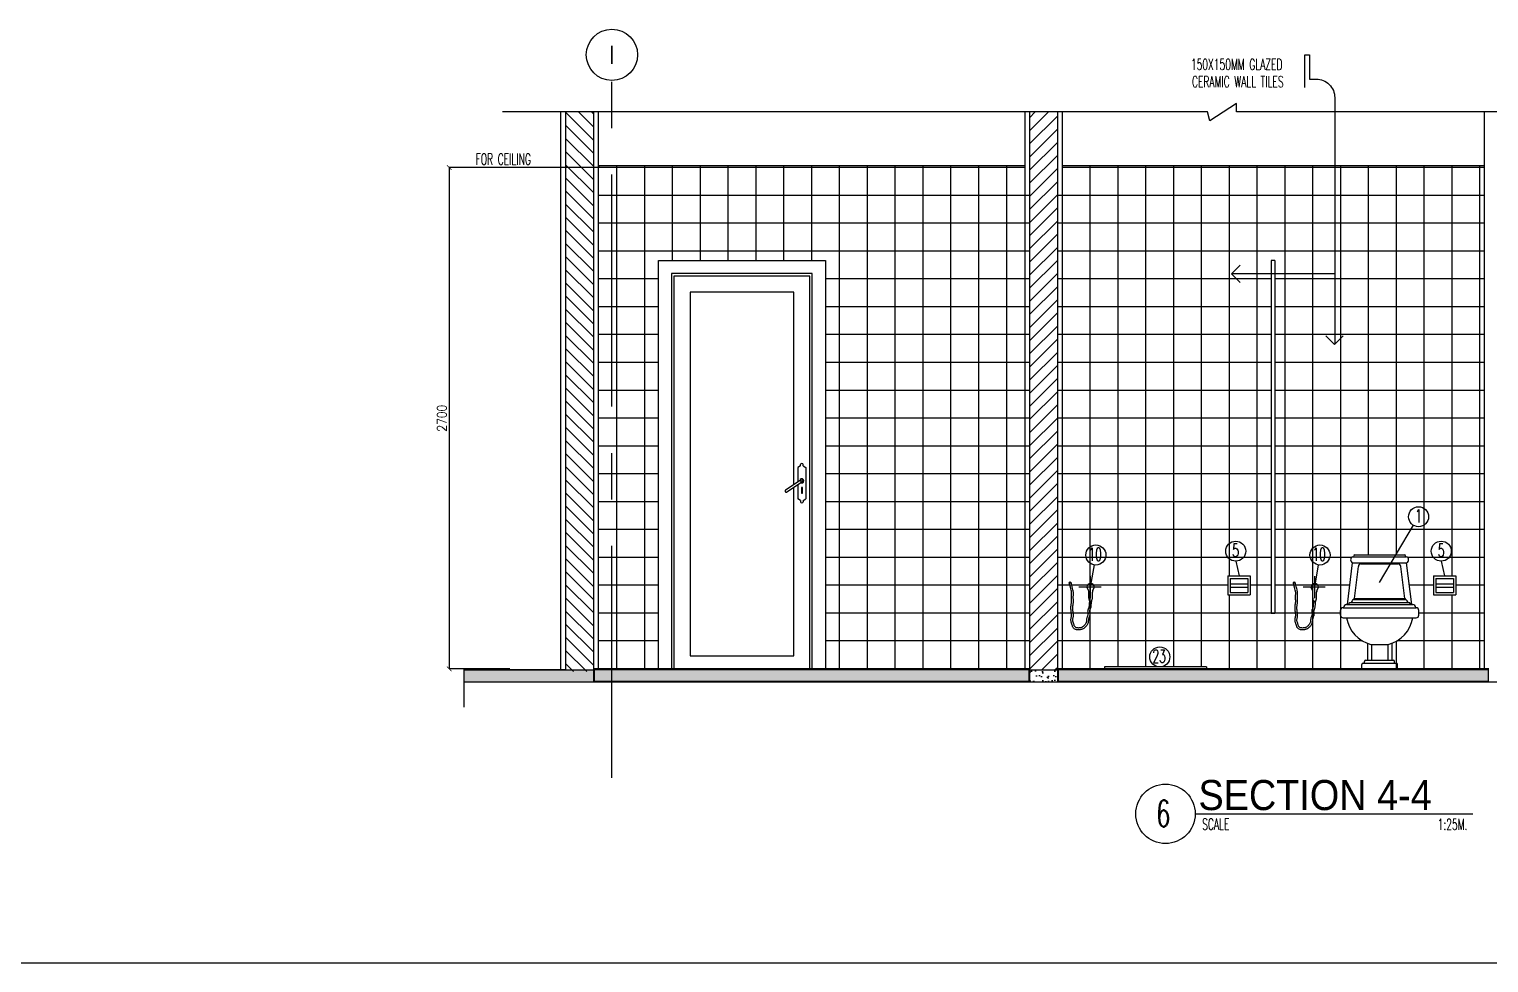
# Model space of a CAD drawing. Extents: x -139655 to -110778, y 166361 to 186286.
# Drawn here: x -127663 to -119799, y 166361 to 171390 of the extents above; entities that cross this region are included whole.
import ezdxf
from ezdxf.enums import TextEntityAlignment as Align

# ---------------------------------------------------------------- set-up
doc = ezdxf.new("R2010")
doc.units = 0
doc.header["$LTSCALE"] = 500
doc.header["$MEASUREMENT"] = 0
for name, pattern in [('CENTER2', [1.125, 0.75, -0.125, 0.125, -0.125]), ('CENTERX2', [4, 2.5, -0.5, 0.5, -0.5]), ('HIDDEN', [0.375, 0.25, -0.125]), ('HIDDEN2', [0.1875, 0.125, -0.0625])]:
    doc.linetypes.add(name, pattern=pattern)
doc.layers.get('0').update_dxf_attribs({"linetype": 'CONTINUOUS'})
doc.layers.get('DEFPOINTS').update_dxf_attribs({"linetype": 'CONTINUOUS'})
for name, color, linetype in [('A-SFIX', 2, 'CONTINUOUS'), ('AX-CR', 2, 'CONTINUOUS'), ('AX-TXT', 2, 'CONTINUOUS'), ('AXES', 11, 'CENTERX2'), ('AXIS', 11, 'CENTER2'), ('DIM1', 2, 'CONTINUOUS'), ('Dimout', 4, 'CONTINUOUS'), ('DW', 7, 'CONTINUOUS'), ('ELE', 3, 'CONTINUOUS'), ('ELV', 7, 'CONTINUOUS'), ('FIX', 2, 'CONTINUOUS'), ('HatchA', 11, 'CONTINUOUS'), ('PART', 9, 'CONTINUOUS'), ('Plaster', 7, 'CONTINUOUS'), ('SANI', 2, 'CONTINUOUS'), ('SETTING', 3, 'CONTINUOUS'), ('Tile', 5, 'CONTINUOUS'), ('TITLE', 1, 'CONTINUOUS'), ('TXT', 2, 'CONTINUOUS'), ('TXT1', 2, 'CONTINUOUS'), ('WALL', 6, 'CONTINUOUS'), ('WallPartition', 2, 'CONTINUOUS'), ('Windows', 9, 'CONTINUOUS')]:
    doc.layers.add(name, color=color, linetype=linetype)
doc.styles.add('DIM', font='simplex.shx', dxfattribs={"width": 0.85})
doc.styles.add('ROMANS', font='romans.shx', dxfattribs={"width": 0.6})
doc.styles.add('TTXT', font='swisse.ttf', dxfattribs={"width": 0.9})
doc.dimstyles.new('DIM1-25', dxfattribs={"dimscale": 25, "dimtxt": 2, "dimasz": 1, "dimexe": 0.03, "dimexo": 0.03, "dimgap": 0.6, "dimtad": 1, "dimdec": 0, "dimdsep": 46, "dimtxsty": 'DIM', "dimblk1": 'ARCHTICK', "dimblk2": 'ARCHTICK', "dimsah": 1, "dimcen": 0.09, "dimdle": 0.03, "dimclrd": 256, "dimclrt": 2, "dimadec": 0, "dimazin": 0, "dimtfac": 1, "dimtdec": 0, "dimtix": 1, "dimtmove": 1, "dimatfit": 3, "dimldrblk": 'ARCHTICK', "dimfxl": 0, "dimtvp": 2, "dimtolj": 1, "dimtzin": 0, "dimarcsym": 0})
pattern_1 = [(37.5, (33211.824, -30124.08), (-1.574834, 48.170594), [0, -38, 0, -42.5, 0, -40.625]), (7.5, (33211.824, -30124.08), (44.244418, 70.553652), [0, -20.5, 0, -34.25, 0, -13.125]), (327.5, (33181.074, -30124.08), (77.8535465, 0.141476), [0, -12.5, 0, -45, 0, -58.75]), (317.5, (33181.074, -30124.08), (75.153165, 21.94189), [0, -6.25, 0, -29.5, 0, -33.75])]

# ---------------------------------------------------------------- blocks, each defined once
blk = doc.blocks.new('A$C69CD438C')
at = {"layer": 'A-SFIX'}
for p, q in [((38.4, 345.8, 658.7), (65.9, 570.8, 658.7)), ((65.9, 603.8, 658.7), (356.8, 603.8, 658.7)), ((65.9, 570.8, 658.7), (356.8, 570.8, 658.7)), ((75.6, 378.7, 658.7), (96.7, 551.5, 658.7)), ((76.8, 614.7, 658.7), (345.8, 614.7, 658.7)), ((111.9, 565, 658.7), (310.7, 565, 658.7)), ((347, 378.7, 658.7), (326, 551.5, 658.7)), ((384.2, 345.8, 658.7), (356.8, 570.8, 658.7)), ((15.4, 329.3, 658.7), (407.3, 329.3, 658.7)), ((32.9, 345.8, 658.7), (389.7, 345.8, 658.7)), ((51.2, 356.8, 658.7), (371.4, 356.8, 658.7)), ((70, 373.2, 658.7), (352.6, 373.2, 658.7)), ((75.6, 378.7, 658.7), (347, 378.7, 658.7)), ((0, 289.8, 658.7), (0, 314, 658.7)), ((15.4, 274.4, 658.7), (407.3, 274.4, 658.7)), ((422.6, 289.8, 658.7), (422.6, 314, 658.7)), ((145.5, 137.8, 658.7), (145.5, 46.1, 658.7)), ((164.7, 131.7, 658.7), (258, 131.7, 658.7)), ((167.4, 131.7, 658.7), (167.4, 46.1, 658.7)), ((255.2, 131.7, 658.7), (255.2, 46.1, 658.7)), ((277.2, 137.8, 658.7), (277.2, 46.1, 658.7)), ((115.6, 0, 658.7), (115.6, 23.1, 658.7)), ((307.1, 0), (115.6, 0)), ((122.2, 29.6, 658.7), (300.5, 29.6, 658.7)), ((130.5, 29.6, 658.7), (130.5, 39.5, 658.7)), ((137.1, 46.1, 658.7), (285.5, 46.1, 658.7)), ((292.1, 29.6, 658.7), (292.1, 39.5, 658.7)), ((307.1, 0, 658.7), (307.1, 23.1, 658.7))]:
    blk.add_line(p, q, dxfattribs=at)
for centre, radius, start, end in [((72.7, 587.3, 658.7), 17.8, 112.61986, 247.38014), ((79.6, 606.5, 658.7), 8.68, 108.43495, 198.43495), ((111.9, 549.6, 658.7), 15.4, 90, 173.04704), ((310.7, 549.6, 658.7), 15.4, 6.95296, 90), ((343, 606.5, 658.7), 8.68, 341.56505, 71.56505), ((349.9, 587.3, 658.7), 17.8, 292.61986, 67.38014), ((15.4, 314, 658.7), 15.4, 90, 180), ((35.7, 326.6, 658.7), 19.4, 98.1301, 171.8699), ((58.5, 343.3, 658.7), 15.3, 118.30463, 170.72602), ((92.8, 342.2, 658.7), 38.5, 126.28859, 157.78628), ((76.4, 372.4, 658.7), 6.42, 96.98527, 172.09737), ((346.2, 372.4, 658.7), 6.42, 7.90263, 83.01473), ((329.8, 342.2, 658.7), 38.5, 22.21372, 53.71141), ((364.2, 343.3, 658.7), 15.3, 9.27398, 61.69537), ((387, 326.6, 658.7), 19.4, 8.1301, 81.8699), ((407.3, 314, 658.7), 15.4, 0, 90), ((15.4, 289.8, 658.7), 15.4, 180, 270), ((208.2, 304.1, 658.7), 177.8, 189.59805, 255.82073), ((214.4, 304.1, 658.7), 177.8, 284.17927, 350.40195), ((407.3, 289.8, 658.7), 15.4, 270, 0), ((122.2, 23.1, 658.7), 6.59, 90, 180), ((137.1, 39.5, 658.7), 6.59, 90, 180), ((285.5, 39.5, 658.7), 6.59, 0, 90), ((300.5, 23.1, 658.7), 6.59, 0, 90)]:
    blk.add_arc(centre, radius, start, end, dxfattribs=at)
blk = doc.blocks.new('A0-BOX')
at = {"layer": 'TITLE'}
blk.add_line((0, 0), (113.3, 0), dxfattribs=at)
blk = doc.blocks.new('_ARCHTICK')
at = {"color": 0, "linetype": 'ByBlock', "const_width": 0.15}
blk.add_lwpolyline([(-0.5, -0.5), (0.5, 0.5)], dxfattribs=at)
blk = doc.blocks.new('*D70')
at = {"layer": 'DEFPOINTS', "color": 0}
for p in [(-124348, 170644.9), (-125400.1, 167944.9), (-125073.3, 167944.9)]:
    blk.add_point(p, dxfattribs=at)
at = {"layer": 'Dimout', "color": 0, "lineweight": -2}
for p, q in [((-124348.8, 170644.9), (-125400.8, 170644.9)), ((-125074.1, 167944.9), (-125400.8, 167944.9))]:
    blk.add_line(p, q, dxfattribs=at)
at = {"layer": 'Dimout', "lineweight": -2}
blk.add_line((-125400.1, 170645.7), (-125400.1, 167944.2), dxfattribs=at)
at = {"layer": 'Dimout', "lineweight": -2, "xscale": 25, "yscale": 25, "zscale": 25}
for p, rotation in [((-125400.1, 170644.9), 90), ((-125400.1, 167944.9), 270)]:
    blk.add_blockref('_ARCHTICK', p, dxfattribs=dict(at, rotation=rotation))
at = {"layer": 'Dimout', "color": 2, "insert": (-125440.1, 169294.9), "char_height": 50, "attachment_point": 5, "rotation": 90, "style": 'DIM'}
blk.add_mtext('\\A1;2700', dxfattribs=at)
blk = doc.blocks.new('A$C24F356C9')
at = {"layer": 'SANI'}
for p, q in [((0, 0.1021), (0.12, 0.1021)), ((0, 0.1021), (0, 0)), ((0.0128, 0.0893), (0.1072, 0.0893)), ((0.0128, 0.0893), (0.0128, 0.0128)), ((0.1072, 0.0893), (0.1072, 0.0128)), ((0.12, 0.1021), (0.12, 0)), ((0, 0), (0.12, 0)), ((0.0128, 0.0606), (0.1072, 0.0606)), ((0.0128, 0.0414), (0.1072, 0.0414)), ((0.0128, 0.0128), (0.1072, 0.0128))]:
    blk.add_line(p, q, dxfattribs=at)
blk = doc.blocks.new('CALO')
for p, q in [((-0.0067, -0.0131), (-0.0219, -0.0221)), ((-0.0219, -0.0221), (-0.0219, -0.1012)), ((-0.0067, -0.0131), (-0.0067, -0.0067)), ((0.0067, -0.0131), (0.0067, -0.0067)), ((0.0067, -0.0131), (0.0219, -0.0221)), ((0.0219, -0.0221), (0.0219, -0.1914)), ((-0.0032, -0.089), (-0.0871, -0.1441)), ((0.0036, -0.0994), (-0.0803, -0.1545)), ((-0.0219, -0.1161), (-0.0219, -0.1914)), ((-0.0067, -0.2004), (-0.0219, -0.1914)), ((-0.0067, -0.2004), (-0.0067, -0.2067)), ((0.0067, -0.2004), (0.0219, -0.1914)), ((0.0067, -0.2004), (0.0067, -0.2067))]:
    blk.add_line(p, q)
blk.add_lwpolyline([(0.004, -0.1297), (-0.0009, -0.1297), (-0.0009, -0.1605), (0.004, -0.1605)], close=True)
blk.add_circle((0, -0.0943), 0.00622)
for centre, radius, start, end in [((0, -0.0067), 0.00674, 0, 180), ((-0.0837, -0.1493), 0.00621, 123.29011, 303.29011), ((0, -0.0943), 0.0107, 248.65552, 177.92469), ((0, -0.2067), 0.00674, 180, 0)]:
    blk.add_arc(centre, radius, start, end)
blk = doc.blocks.new('A$C54676CD1')
at = {"layer": 'AXIS', "linetype": 'CENTER2', "ltscale": 10}
for p, q in [((0.1153, 0.1709), (0.1153, 0.29)), ((0.1716, 0.2302), (0.0525, 0.2302))]:
    blk.add_line(p, q, dxfattribs=at)
at = {"layer": 'DIM1', "linetype": 'HIDDEN'}
for points in [[(0.1196, 0.156), (0.1183, 0.1482), (0.1175, 0.142), (0.117, 0.1369), (0.1167, 0.1328), (0.1165, 0.1294), (0.1164, 0.1262), (0.1161, 0.1231), (0.1155, 0.1198), (0.1146, 0.1167), (0.1135, 0.1137), (0.1124, 0.1111), (0.1114, 0.1087), (0.1105, 0.1066), (0.1099, 0.1048), (0.1094, 0.1033), (0.1092, 0.1022), (0.1092, 0.1011), (0.1093, 0.0997), (0.1095, 0.0979), (0.1099, 0.0957), (0.1104, 0.0932), (0.1108, 0.0902), (0.111, 0.0869), (0.1109, 0.0832), (0.1103, 0.0796), (0.1094, 0.0762), (0.1084, 0.0731), (0.1073, 0.0702), (0.1063, 0.0674), (0.1053, 0.0648), (0.1046, 0.0625), (0.104, 0.0602), (0.1036, 0.058), (0.1033, 0.0555), (0.1031, 0.0527), (0.1028, 0.0497), (0.1025, 0.0464), (0.102, 0.0428), (0.1012, 0.039), (0.1, 0.0351), (0.0983, 0.0312), (0.0963, 0.0275), (0.094, 0.0241), (0.0915, 0.0208), (0.0889, 0.0178), (0.0862, 0.0149), (0.0834, 0.0123), (0.0806, 0.01), (0.0778, 0.0079), (0.0749, 0.0061), (0.0719, 0.0045), (0.0689, 0.0032), (0.0658, 0.0022), (0.0627, 0.0014), (0.0595, 0.0008), (0.0563, 0.0004), (0.0529, 0.0001), (0.0494, 0), (0.0458, 0.0001), (0.042, 0.0004), (0.0382, 0.001), (0.0344, 0.0021), (0.0306, 0.0036), (0.0269, 0.0059), (0.0237, 0.0088), (0.0212, 0.012), (0.0194, 0.0153), (0.018, 0.0186), (0.0169, 0.0217), (0.016, 0.0246), (0.0152, 0.0273), (0.0145, 0.0298), (0.0137, 0.0322), (0.0128, 0.0347), (0.0119, 0.0374), (0.011, 0.0402), (0.0102, 0.0433), (0.0095, 0.0465), (0.0091, 0.05), (0.0089, 0.0537), (0.0092, 0.0573), (0.0097, 0.0607), (0.0103, 0.064), (0.011, 0.0671), (0.0116, 0.0702), (0.012, 0.0732), (0.0124, 0.0763), (0.0125, 0.0795), (0.0124, 0.0831), (0.012, 0.087), (0.0115, 0.0913), (0.0109, 0.0959), (0.0102, 0.1007), (0.0096, 0.1057), (0.0092, 0.1108), (0.009, 0.1161), (0.009, 0.1212), (0.0094, 0.1262), (0.0099, 0.1309), (0.0105, 0.1354), (0.0111, 0.1396), (0.0117, 0.1435), (0.0122, 0.1471), (0.0125, 0.1503), (0.0126, 0.1533), (0.0126, 0.1563), (0.0125, 0.1592), (0.0123, 0.1622), (0.012, 0.1652), (0.0118, 0.1684), (0.0116, 0.1717), (0.0115, 0.1752), (0.0116, 0.1787), (0.0118, 0.1822), (0.012, 0.1855), (0.0123, 0.1887), (0.0126, 0.1917), (0.0127, 0.1946), (0.0128, 0.1973), (0.0128, 0.1998), (0.0125, 0.2023), (0.0121, 0.2051), (0.0113, 0.2089), (0.0101, 0.214), (0.0085, 0.2207), (0.0062, 0.2293), (0.0034, 0.2403), (0, 0.254)], [(0.1097, 0.1576), (0.1084, 0.1496), (0.1076, 0.1431), (0.107, 0.1378), (0.1067, 0.1334), (0.1066, 0.1299), (0.1064, 0.127), (0.1062, 0.1244), (0.1057, 0.1221), (0.1051, 0.1197), (0.1042, 0.1174), (0.1032, 0.115), (0.1022, 0.1127), (0.1012, 0.1103), (0.1004, 0.1079), (0.0997, 0.1056), (0.0993, 0.1032), (0.0992, 0.1009), (0.0993, 0.0986), (0.0997, 0.0963), (0.1001, 0.0939), (0.1005, 0.0916), (0.1009, 0.0892), (0.101, 0.0867), (0.1009, 0.0842), (0.1005, 0.0817), (0.0998, 0.0791), (0.099, 0.0764), (0.098, 0.0737), (0.0969, 0.0709), (0.0959, 0.0681), (0.095, 0.0653), (0.0942, 0.0624), (0.0937, 0.0595), (0.0933, 0.0565), (0.0931, 0.0535), (0.0929, 0.0506), (0.0926, 0.0476), (0.0922, 0.0446), (0.0915, 0.0416), (0.0906, 0.0386), (0.0893, 0.0356), (0.0877, 0.0327), (0.0858, 0.0298), (0.0837, 0.0271), (0.0815, 0.0245), (0.0792, 0.0221), (0.0768, 0.0198), (0.0745, 0.0179), (0.0722, 0.0162), (0.0699, 0.0148), (0.0676, 0.0136), (0.0653, 0.0126), (0.063, 0.0118), (0.0605, 0.0112), (0.0579, 0.0107), (0.0552, 0.0103), (0.0523, 0.0101), (0.0493, 0.01), (0.0463, 0.0101), (0.0433, 0.0103), (0.0404, 0.0108), (0.0376, 0.0116), (0.0351, 0.0126), (0.0329, 0.0139), (0.0311, 0.0156), (0.0296, 0.0176), (0.0283, 0.0198), (0.0273, 0.0222), (0.0264, 0.0248), (0.0256, 0.0274), (0.0248, 0.0301), (0.024, 0.0328), (0.0232, 0.0354), (0.0223, 0.038), (0.0214, 0.0405), (0.0206, 0.043), (0.0199, 0.0456), (0.0194, 0.0482), (0.019, 0.0508), (0.019, 0.0535), (0.0192, 0.0562), (0.0196, 0.0591), (0.0201, 0.062), (0.0208, 0.0652), (0.0214, 0.0685), (0.022, 0.0719), (0.0223, 0.0756), (0.0225, 0.0795), (0.0223, 0.0837), (0.022, 0.088), (0.0214, 0.0926), (0.0208, 0.0972), (0.0201, 0.102), (0.0196, 0.1067), (0.0192, 0.1115), (0.019, 0.1162), (0.019, 0.1208), (0.0193, 0.1253), (0.0198, 0.1297), (0.0204, 0.134), (0.021, 0.1381), (0.0216, 0.1421), (0.0221, 0.146), (0.0225, 0.1497), (0.0226, 0.1532), (0.0226, 0.1565), (0.0225, 0.1598), (0.0222, 0.1629), (0.022, 0.166), (0.0217, 0.1691), (0.0216, 0.1721), (0.0215, 0.1752), (0.0216, 0.1783), (0.0217, 0.1815), (0.022, 0.1846), (0.0223, 0.1878), (0.0225, 0.191), (0.0227, 0.1942), (0.0228, 0.1973), (0.0227, 0.2004), (0.0225, 0.2035), (0.0219, 0.2069), (0.0211, 0.2111), (0.0199, 0.2163), (0.0182, 0.2231), (0.0159, 0.2318), (0.0131, 0.2428), (0.0097, 0.2564)]]:
    blk.add_lwpolyline(points, dxfattribs=at)
at = {"layer": 'DIM1'}
blk.add_circle((0.0046, 0.2544), 0.00364, dxfattribs=at)
at = {"layer": 'SETTING'}
for p, q in [((0.1037, 0.2112), (0.0958, 0.229)), ((0.1053, 0.1733), (0.1053, 0.2039)), ((0.1067, 0.1648), (0.1058, 0.1685)), ((0.1089, 0.1585), (0.1067, 0.1648)), ((0.1144, 0.1503), (0.1089, 0.1585)), ((0.1223, 0.1606), (0.1235, 0.1639)), ((0.124, 0.1658), (0.1247, 0.1685)), ((0.1253, 0.1733), (0.1253, 0.2039)), ((0.1268, 0.2112), (0.1347, 0.229)), ((0.1147, 0.1503), (0.1205, 0.1567))]:
    blk.add_line(p, q, dxfattribs=at)
for centre, radius, start, end in [((0.1153, 0.2302), 0.02, 4.77123, 175.22877), ((0.1013, 0.2314), 0.006, 175.22877, 203.96841), ((0.0873, 0.2039), 0.018, 0, 23.96841), ((0.0973, 0.206), 0.008, 0, 23.96841), ((0.1253, 0.1733), 0.02, 180, 193.70485), ((0.1034, 0.1672), 0.02, 328.31381, 340.75167), ((0.1046, 0.1705), 0.02, 340.75167, 346.29515), ((0.1053, 0.1733), 0.02, 346.29515, 0), ((0.1433, 0.2039), 0.018, 156.03159, 180), ((0.1333, 0.206), 0.008, 156.03159, 180), ((0.1292, 0.2314), 0.006, 336.03159, 4.77123)]:
    blk.add_arc(centre, radius, start, end, dxfattribs=at)
blk = doc.blocks.new('walling')
at = {"layer": 'ELV'}
blk.add_line((0.1363, -1.1797), (-0.4198, -1.1797), dxfattribs=at)
blk.add_lwpolyline([(-0.025, -0.176), (-0.025, 0), (0, 0), (0, -0.1306), (0.0363, -0.1306, -0.414214), (0.1363, -0.2306), (0.1363, -1.5582)], format="xyb", dxfattribs=at)
at = {"layer": 'WALL'}
for p, q in [((-0.4198, -1.1797), (-0.3736, -1.1334)), ((-0.4198, -1.1797), (-0.3736, -1.2259)), ((0.1345, -1.56), (0.0882, -1.5137)), ((0.1345, -1.56), (0.1808, -1.5137))]:
    blk.add_line(p, q, dxfattribs=at)
at = {"layer": 'TXT', "style": 'ROMANS', "width": 0.6}
for s, p in [('150X150MM GLAZED', (-0.639, -0.0816)), ('CERAMIC WALL TILES', (-0.6331, -0.1746))]:
    blk.add_text(s, height=0.06, dxfattribs=at).set_placement(p)
blk = doc.blocks.new('AXU')
at = {"layer": 'AX-CR'}
blk.add_circle((0, 350), 350, dxfattribs=at)
at = {"layer": 'AX-TXT', "style": 'ROMANS'}
blk.add_attdef('AX', text='', height=250, dxfattribs=at).set_placement((0, 350), align=Align.MIDDLE)

msp = doc.modelspace()

# ---------------------------------------------------------------- hatches: boundary and pattern name
at = {"layer": 'HatchA'}
h = msp.add_hatch(dxfattribs=at)
h.set_pattern_fill('ANSI31', color=256, scale=400, style=0)
h.set_pattern_definition([(135, (-332491.197, -32521.77), (35.355339, 35.355339), [])])
h.paths.add_polyline_path([(-124773.6, 170944.9), (-124623.6, 170944.9), (-124623.6, 167929.9), (-124773.6, 167929.9)])
h = msp.add_hatch(dxfattribs=at)
h.set_pattern_fill('ANSI31', color=256, scale=400, style=0)
h.set_pattern_definition([(45, (33211.824, -30124.08), (-35.355339, 35.355339), [])])
h.paths.add_polyline_path([(-122273.6, 167938.9), (-122123.6, 167938.9), (-122123.6, 170944.9), (-122273.6, 170944.9)])
at = {"layer": 'Windows'}
h = msp.add_hatch(dxfattribs=at)
h.set_pattern_fill('AR-SAND', color=256, scale=25, style=0)
h.set_pattern_definition(pattern_1)
h.paths.add_polyline_path([(-124623.6, 167938.9), (-125322.4, 167938.9), (-125322.4, 167874.9), (-124623.6, 167874.9)])
h.paths.add_polyline_path([(-124523.6, 167938.9), (-124619.6, 167938.9), (-124619.6, 167878.9), (-124523.6, 167878.9)])
h.paths.add_polyline_path([(-122277.6, 167938.9), (-124523.6, 167938.9), (-124523.6, 167878.9), (-122277.6, 167878.9)])
h = msp.add_hatch(dxfattribs=at)
h.set_pattern_fill('AR-SAND', color=256, scale=25, style=0)
h.set_pattern_definition(pattern_1)
h.paths.add_polyline_path([(-122123.6, 167938.9), (-122273.6, 167938.9), (-122273.6, 167874.9), (-122123.6, 167874.9)])
h = msp.add_hatch(dxfattribs=at)
h.set_pattern_fill('AR-SAND', color=256, scale=25, style=0)
h.set_pattern_definition(pattern_1)
h.paths.add_polyline_path([(-119802.6, 167938.9), (-122119.6, 167938.9), (-122119.6, 167878.9), (-119802.6, 167878.9)])

# ---------------------------------------------------------------- linework, layer by layer
for p, q in [((-122298.6, 170654.9), (-124594.8, 170654.9)), ((-119823.6, 170654.9), (-122098.6, 170654.9))]:
    msp.add_line(p, q)
at = {"layer": 'AXES'}
msp.add_line((-124523.6, 167357.2), (-124523.6, 171114.3), dxfattribs=at)
at = {"layer": 'DW'}
for p, q in [((-120388.9, 168410), (-120205.1, 168717.9)), ((-121925.3, 168504.8), (-121944.4, 168395.1)), ((-120717.8, 168504.8), (-120736.9, 168395.1))]:
    msp.add_line(p, q, dxfattribs=at)
at = {"layer": 'ELE'}
msp.add_lwpolyline([(-116606.3, 170944.9), (-121159.3, 170944.9), (-121159.3, 170990.1), (-121302.7, 170896.7), (-121314.6, 170944.9), (-121314.6, 170944.9), (-125113.7, 170944.9)], dxfattribs=at)
at = {"layer": 'FIX', "color": 2}
for p, q in [((-121162.7, 168524.7), (-121144.7, 168444.9)), ((-120055.2, 168524.7), (-120037.2, 168444.9))]:
    msp.add_line(p, q, dxfattribs=at)
at = {"layer": 'FIX'}
for p, q in [((-121869.8, 167954.9), (-121869.8, 167944.9)), ((-121319.8, 167954.9), (-121869.8, 167954.9))]:
    msp.add_line(p, q, dxfattribs=at)
at = {"layer": 'FIX', "color": 2}
for centre in [(-120177.5, 168764.2), (-121162.7, 168578.6), (-120055.2, 168578.6), (-121916.1, 168558), (-120708.6, 168558), (-121571.9, 168008.9)]:
    msp.add_circle(centre, 54, dxfattribs=at)
at = {"layer": 'PART', "linetype": 'ByBlock'}
for p, q in [((-120971.1, 170144.9), (-120971.1, 168244.9)), ((-120951.1, 170144.9), (-120951.1, 168244.9)), ((-120971.1, 168244.9), (-120951.1, 168244.9))]:
    msp.add_line(p, q, dxfattribs=at)
at = {"layer": 'Plaster'}
for p, q in [((-124800.6, 170944.9), (-124800.6, 167944.9)), ((-124598.6, 170944.9), (-124598.6, 167944.9)), ((-122298.6, 170944.9), (-122298.6, 167944.9)), ((-122098.6, 170944.9), (-122098.6, 167944.9)), ((-119823.6, 170944.9), (-119823.6, 167944.9)), ((-124594.8, 170654.9), (-124594.8, 170644.9)), ((-124594.8, 170654.9), (-124594.8, 170644.9)), ((-124594.8, 170654.9), (-124594.8, 170644.9)), ((-125322.4, 167941.9), (-124773.6, 167941.9)), ((-122273.6, 167944.9), (-124623.6, 167944.9)), ((-122273.6, 167938.9), (-124623.6, 167938.9)), ((-119798.6, 167944.9), (-122123.6, 167944.9)), ((-119798.6, 167938.9), (-122123.6, 167938.9))]:
    msp.add_line(p, q, dxfattribs=at)
at = {"layer": 'SANI', "color": 6}
msp.add_line((-121381.2, 167163.5), (-119885.1, 167163.5), dxfattribs=at)
at = {"layer": 'Tile'}
for p, q in [((-122298.6, 170644.9), (-124598.6, 170644.9)), ((-124498.6, 170654.9), (-124498.6, 167944.9)), ((-124348.6, 170654.9), (-124348.6, 167944.9)), ((-124198.6, 170654.9), (-124198.6, 170144.9)), ((-124048.6, 170654.9), (-124048.6, 170144.9)), ((-123898.6, 170654.9), (-123898.6, 170144.9)), ((-123748.6, 170654.9), (-123748.6, 170144.9)), ((-123598.6, 170654.9), (-123598.6, 170144.9)), ((-123448.6, 170654.9), (-123448.6, 170144.9)), ((-123298.6, 170654.9), (-123298.6, 167944.9)), ((-123148.6, 170654.9), (-123148.6, 167944.9)), ((-122998.6, 170654.9), (-122998.6, 167944.9)), ((-122848.6, 170654.9), (-122848.6, 167944.9)), ((-122698.6, 170654.9), (-122698.6, 167944.9)), ((-122548.6, 170654.9), (-122548.6, 167944.9)), ((-122398.6, 170654.9), (-122398.6, 167944.9)), ((-119823.6, 170644.9), (-122098.6, 170644.9)), ((-121948.6, 170654.9), (-121948.6, 167944.9)), ((-121798.6, 170654.9), (-121798.6, 167954.9)), ((-121648.6, 170654.9), (-121648.6, 167954.9)), ((-121498.6, 170654.9), (-121498.6, 167954.9)), ((-121348.6, 170654.9), (-121348.6, 167954.9)), ((-121198.6, 170654.9), (-121198.6, 168444.9)), ((-121048.6, 170654.9), (-121048.6, 167944.9)), ((-120898.6, 170654.9), (-120898.6, 167944.9)), ((-120748.6, 170654.9), (-120748.6, 167944.9)), ((-120598.6, 170654.9), (-120598.6, 167944.9)), ((-120448.6, 170654.9), (-120448.6, 168559.7)), ((-120298.6, 170654.9), (-120298.6, 168559.7)), ((-120148.6, 170654.9), (-120148.6, 167944.9)), ((-119998.6, 170654.9), (-119998.6, 168444.9)), ((-119848.6, 170654.9), (-119848.6, 167944.9)), ((-122273.6, 170494.9), (-124598.6, 170494.9)), ((-119823.6, 170494.9), (-122123.6, 170494.9)), ((-122273.6, 170344.9), (-124598.6, 170344.9)), ((-119823.6, 170344.9), (-122123.6, 170344.9)), ((-122273.6, 170194.9), (-124598.6, 170194.9)), ((-119823.6, 170194.9), (-122123.6, 170194.9)), ((-124273.6, 170044.9), (-124598.6, 170044.9)), ((-122273.6, 170044.9), (-123373.6, 170044.9)), ((-120971.1, 170044.9), (-122123.6, 170044.9)), ((-119823.6, 170044.9), (-120951.1, 170044.9)), ((-124273.6, 169894.9), (-124598.6, 169894.9)), ((-122273.6, 169894.9), (-123373.6, 169894.9)), ((-120971.1, 169894.9), (-122123.6, 169894.9)), ((-119823.6, 169894.9), (-120951.1, 169894.9)), ((-124273.6, 169744.9), (-124598.6, 169744.9)), ((-122273.6, 169744.9), (-123373.6, 169744.9)), ((-120971.1, 169744.9), (-122123.6, 169744.9)), ((-119823.6, 169744.9), (-120951.1, 169744.9)), ((-124273.6, 169594.9), (-124598.6, 169594.9)), ((-122273.6, 169594.9), (-123373.6, 169594.9)), ((-120971.1, 169594.9), (-122123.6, 169594.9)), ((-119823.6, 169594.9), (-120951.1, 169594.9)), ((-124273.6, 169444.9), (-124598.6, 169444.9)), ((-122273.6, 169444.9), (-123373.6, 169444.9)), ((-120971.1, 169444.9), (-122123.6, 169444.9)), ((-119823.6, 169444.9), (-120951.1, 169444.9)), ((-124273.6, 169294.9), (-124598.6, 169294.9)), ((-122273.6, 169294.9), (-123373.6, 169294.9)), ((-120971.1, 169294.9), (-122123.6, 169294.9)), ((-119823.6, 169294.9), (-120951.1, 169294.9)), ((-124273.6, 169144.9), (-124598.6, 169144.9)), ((-122273.6, 169144.9), (-123373.6, 169144.9)), ((-120971.1, 169144.9), (-122123.6, 169144.9)), ((-119823.6, 169144.9), (-120951.1, 169144.9)), ((-124273.6, 168994.9), (-124598.6, 168994.9)), ((-122273.6, 168994.9), (-123373.6, 168994.9)), ((-120971.1, 168994.9), (-122123.6, 168994.9)), ((-119823.6, 168994.9), (-120951.1, 168994.9)), ((-124273.6, 168844.9), (-124598.6, 168844.9)), ((-122273.6, 168844.9), (-123373.6, 168844.9)), ((-120971.1, 168844.9), (-122123.6, 168844.9)), ((-119823.6, 168844.9), (-120951.1, 168844.9)), ((-124273.6, 168694.9), (-124598.6, 168694.9)), ((-122273.6, 168694.9), (-123373.6, 168694.9)), ((-120971.1, 168694.9), (-122123.6, 168694.9)), ((-119823.6, 168694.9), (-120951.1, 168694.9)), ((-124273.6, 168544.9), (-124598.6, 168544.9)), ((-122273.6, 168544.9), (-123373.6, 168544.9)), ((-120971.1, 168544.9), (-122123.6, 168544.9)), ((-120538.4, 168544.9), (-120951.1, 168544.9)), ((-119823.6, 168544.9), (-120236.2, 168544.9)), ((-124273.6, 168394.9), (-124598.6, 168394.9)), ((-122273.6, 168394.9), (-123373.6, 168394.9)), ((-121204.7, 168394.9), (-122123.6, 168394.9)), ((-120971.1, 168394.9), (-121084.7, 168394.9)), ((-120547.5, 168394.9), (-120951.1, 168394.9)), ((-120097.2, 168394.9), (-120227.1, 168394.9)), ((-119823.6, 168394.9), (-119977.2, 168394.9)), ((-121198.6, 168342.8), (-121198.6, 167944.9)), ((-119998.6, 168342.8), (-119998.6, 167944.9)), ((-124273.6, 168244.9), (-124598.6, 168244.9)), ((-122273.6, 168244.9), (-123373.6, 168244.9)), ((-120598.6, 168244.9), (-122123.6, 168244.9)), ((-119823.6, 168244.9), (-120176, 168244.9)), ((-124273.6, 168094.9), (-124598.6, 168094.9)), ((-122273.6, 168094.9), (-123373.6, 168094.9)), ((-120479.1, 168094.9), (-122123.6, 168094.9)), ((-120298.6, 168093.2), (-120298.6, 167944.9)), ((-119823.6, 168094.9), (-120295.5, 168094.9))]:
    msp.add_line(p, q, dxfattribs=at)
at = {"layer": 'TITLE', "color": 6}
msp.add_circle((-121541.2, 167163.5), 160, dxfattribs=at)
at = {"layer": 'WALL'}
for p, q in [((-124773.6, 170944.9), (-124773.6, 167938.9)), ((-124623.6, 170944.9), (-124623.6, 167874.9)), ((-122273.6, 170944.9), (-122273.6, 167874.9)), ((-122123.6, 170944.9), (-122123.6, 167874.9)), ((-125322.4, 167938.9), (-124623.6, 167938.9)), ((-124619.6, 167938.9), (-124619.6, 167878.9)), ((-122277.6, 167938.9), (-122277.6, 167878.9)), ((-122273.6, 167938.9), (-122123.6, 167938.9)), ((-122119.6, 167938.9), (-122119.6, 167878.9)), ((-119802.6, 167938.9), (-119802.6, 167878.9)), ((-125322.4, 167874.9), (-116324.7, 167874.9)), ((-124619.6, 167878.9), (-122277.6, 167878.9)), ((-122119.6, 167878.9), (-119802.6, 167878.9))]:
    msp.add_line(p, q, dxfattribs=at)
at = {"layer": 'WallPartition', "linetype": 'HIDDEN2', "const_width": 2}
for points in [[(-124621.6, 167938.9), (-124621.6, 167876.9), (-122275.6, 167876.9), (-122275.6, 167938.9)], [(-122121.6, 167938.9), (-122121.6, 167876.9), (-119800.6, 167876.9), (-119800.6, 167938.9)]]:
    msp.add_lwpolyline(points, dxfattribs=at)
at = {"layer": 'Windows'}
for p, q in [((-120951.1, 170144.9), (-120971.1, 170144.9)), ((-125322.4, 167941.9), (-125322.4, 167738.6)), ((-121319.8, 167954.9), (-121319.8, 167944.9))]:
    msp.add_line(p, q, dxfattribs=at)
msp.add_lwpolyline([(-124273.6, 170144.9), (-123373.6, 170144.9), (-123373.6, 167944.9), (-124273.6, 167944.9)], close=True, dxfattribs=at)
for points in [[(-123444.3, 167944.9), (-123444.3, 170074.2), (-124202.9, 170074.2), (-124202.9, 167944.9)], [(-123457.7, 167944.9), (-123457.7, 170060.7), (-124189.4, 170060.7), (-124189.4, 167944.9)], [(-123544.3, 168936.1), (-123544.3, 169974.2), (-124102.9, 169974.2), (-124102.9, 168014.9), (-123544.3, 168014.9), (-123544.3, 168921.2)]]:
    msp.add_lwpolyline(points, dxfattribs=at)

# ---------------------------------------------------------------- block references
for name, p, xscale, yscale, zscale in [('A0-BOX', (-139654.8, 166361.3), 250, 250, 250), ('CALO', (-123500.5, 169051.7), 1000, 1000, 1000)]:
    msp.add_blockref(name, p, dxfattribs=dict(xscale=xscale, yscale=yscale, zscale=zscale))
at = {"layer": 'A-SFIX'}
msp.add_blockref('A$C69CD438C', (-120598.6, 167944.9), dxfattribs=at)
at = {"layer": 'AXES'}
ref = msp.add_blockref('AXU', (-124523.6, 171114.3), dxfattribs=dict(at, xscale=0.3942857142828871, yscale=0.3942857142828871, zscale=0.3942857142857143))
ref.add_attrib('AX', 'I', dxfattribs={"layer": 'AX-TXT', "color": 6, "height": 98.6, "style": 'ROMANS'}).set_placement((-124523.6, 171252.3), align=Align.MIDDLE)
at = {"layer": 'Plaster', "xscale": 1000, "yscale": 1000, "zscale": 1000}
for name, p in [('A$C54676CD1', (-122059.6, 168154.7)), ('A$C24F356C9', (-121204.7, 168342.8)), ('A$C54676CD1', (-120852.1, 168154.7)), ('A$C24F356C9', (-120097.2, 168342.8))]:
    msp.add_blockref(name, p, dxfattribs=at)
at = {"layer": 'WALL', "xscale": 1000, "yscale": 1000, "zscale": 1000}
msp.add_blockref('walling', (-120765.4, 171252.2), dxfattribs=at)

# ---------------------------------------------------------------- texts
at = {"layer": 'TITLE', "style": 'ROMANS', "width": 0.6}
msp.add_text('6', height=143.9, dxfattribs=at).set_placement((-121590, 167094))
at = {"layer": 'TXT', "style": 'ROMANS', "width": 0.6}
for s, height, p in [('FOR CEILING', 60, (-125257.9, 170660.5)), ('1', 70, (-120195.8, 168733.3)), ('5', 70, (-121181, 168547.8)), ('5', 70, (-120073.5, 168547.8)), ('10', 70, (-121956.7, 168527.1)), ('10', 70, (-120749.2, 168527.1)), ('23', 70, (-121611.6, 167978)), ('SCALE', 60, (-121343.5, 167078)), ('1:25M.', 60, (-120074.9, 167076.7))]:
    msp.add_text(s, height=height, dxfattribs=at).set_placement(p)
at = {"layer": 'TXT1', "color": 6, "style": 'TTXT', "width": 0.9}
msp.add_text('SECTION 4-4', height=162.094, dxfattribs=at).set_placement((-121363.4, 167183.9))

# ---------------------------------------------------------------- dimensions: what is measured, and where the dimension line sits
at = {"layer": 'Dimout'}
dim = msp.add_linear_dim(base=(-125400.1, 167944.9), p1=(-124348, 170644.9), p2=(-125073.3, 167944.9), angle=90, dimstyle='DIM1-25', dxfattribs=at)
dim.commit()
dim.dimension.update_dxf_attribs({"geometry": '*D70', "text_midpoint": (-125440.1, 169294.9)})

doc.saveas('drawing.dxf')
